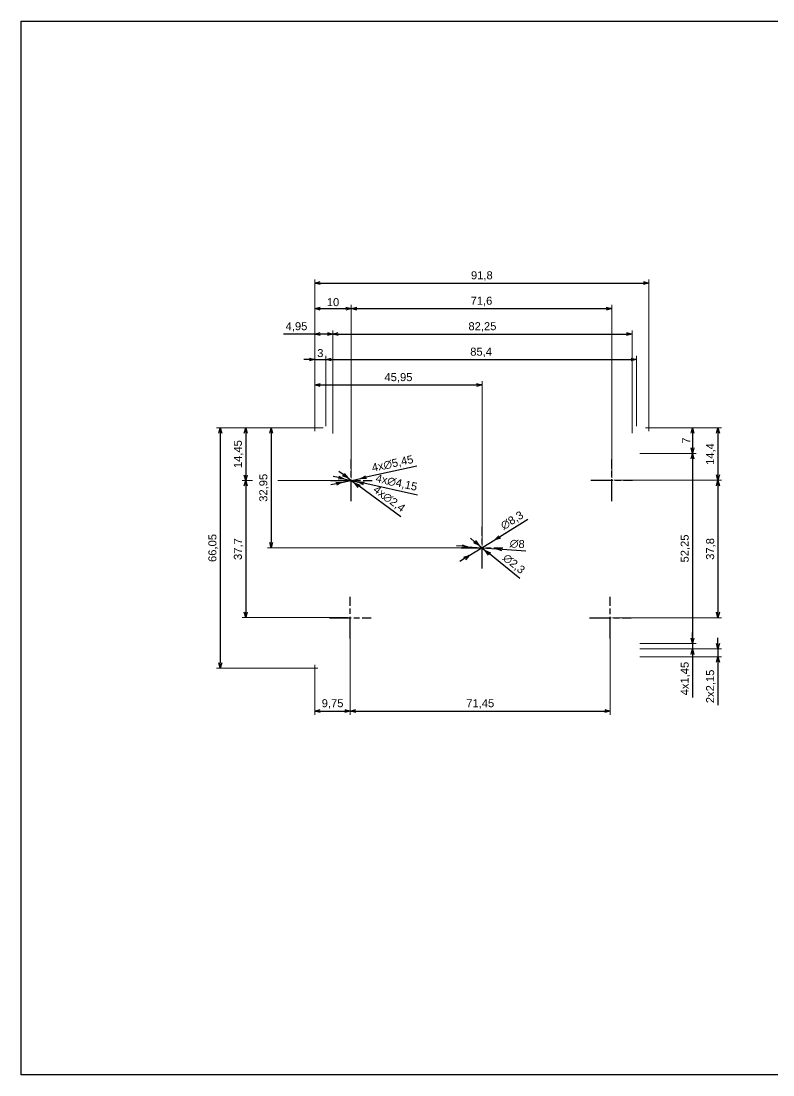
# Paper-space layout 'Cover' of a CAD drawing. Header units: millimetres. Extents: x 0 to 413, y 1 to 290.
# Drawn here: x 0.2 to 206.8, y 0.5 to 290.2 of the extents above; entities that cross this region are included whole.
import ezdxf

# ---------------------------------------------------------------- set-up
doc = ezdxf.new("R2010")
doc.units = ezdxf.units.MM
doc.linetypes.add('ACAD_ISO10W100', pattern=[18, 12, -3, 0, -3])
doc.linetypes.add('AM_ISO08W050x2', pattern=[9, 6, -0.75, 1.5, -0.75])
doc.layers.add('MD_Annotation', color=7, linetype='Continuous', lineweight=25)
doc.layers.add('MD_Axes', color=7, linetype='ACAD_ISO10W100', lineweight=25)
doc.layers.add('Tabelka', color=7, linetype='Continuous')
doc.styles.get("Standard").update_dxf_attribs({"font": 'arial.ttf'})
doc.dimstyles.new('ISO-25', dxfattribs={"dimtxt": 2.2, "dimasz": 1.5, "dimexe": 1, "dimexo": 0.625, "dimtad": 1, "dimrnd": 0.05, "dimtxsty": 'Standard', "dimblk": 'OPEN30', "dimcen": 2.5, "dimadec": 0, "dimazin": 0, "dimtfac": 1, "dimtmove": 0, "dimatfit": 3, "dimfxl": 1, "dimlwe": 18, "dimarcsym": 0})

# ---------------------------------------------------------------- blocks, each defined once
blk = doc.blocks.new('_Open30')
at = {"color": 0, "linetype": 'ByBlock', "lineweight": -2}
for p, q in [((-1, 0.27), (0, 0)), ((0, 0), (-1, -0.27)), ((0, 0), (-1, 0))]:
    blk.add_line(p, q, dxfattribs=at)
blk = doc.blocks.new('*D58')
at = {"layer": 'Defpoints', "color": 0, "transparency": 16777216}
for p in [(172.75, 218.17), (80.95, 176.88), (172.75, 176.88)]:
    blk.add_point(p, dxfattribs=at)
at = {"layer": 'MD_Annotation', "color": 0, "lineweight": 18, "transparency": 16777216}
for p, q in [((80.95, 177.51), (80.95, 219.17)), ((172.75, 177.51), (172.75, 219.17))]:
    blk.add_line(p, q, dxfattribs=at)
at = {"layer": 'MD_Annotation', "color": 0, "lineweight": -2, "transparency": 16777216}
blk.add_line((82.45, 218.17), (171.25, 218.17), dxfattribs=at)
at = {"layer": 'MD_Annotation', "color": 0, "lineweight": -2, "transparency": 16777216, "xscale": 1.5, "yscale": 1.5, "zscale": 1.5, "rotation": 180}
blk.add_blockref('_Open30', (80.95, 218.17), dxfattribs=at)
at = {"layer": 'MD_Annotation', "color": 0, "lineweight": -2, "transparency": 16777216, "xscale": 1.5, "yscale": 1.5, "zscale": 1.5}
blk.add_blockref('_Open30', (172.75, 218.17), dxfattribs=at)
at = {"layer": 'MD_Annotation', "color": 0, "transparency": 16777216, "insert": (126.85, 220.12), "char_height": 2.2, "attachment_point": 5}
blk.add_mtext('91,8', dxfattribs=at)
blk = doc.blocks.new('*D59')
at = {"layer": 'Defpoints', "color": 0, "transparency": 16777216}
for p in [(83.95, 197.17), (80.95, 176.88), (83.95, 178.17)]:
    blk.add_point(p, dxfattribs=at)
at = {"layer": 'MD_Annotation', "color": 0, "lineweight": -2, "transparency": 16777216}
for p, q in [((79.45, 197.17), (77.95, 197.17)), ((80.95, 197.17), (83.95, 197.17)), ((85.45, 197.17), (86.95, 197.17))]:
    blk.add_line(p, q, dxfattribs=at)
at = {"layer": 'MD_Annotation', "color": 0, "lineweight": 18, "transparency": 16777216}
for p, q in [((80.95, 177.51), (80.95, 198.17)), ((83.95, 178.8), (83.95, 198.17))]:
    blk.add_line(p, q, dxfattribs=at)
at = {"layer": 'MD_Annotation', "color": 0, "lineweight": -2, "transparency": 16777216, "xscale": 1.5, "yscale": 1.5, "zscale": 1.5}
blk.add_blockref('_Open30', (80.95, 197.17), dxfattribs=at)
at = {"layer": 'MD_Annotation', "color": 0, "lineweight": -2, "transparency": 16777216, "xscale": 1.5, "yscale": 1.5, "zscale": 1.5, "rotation": 180}
blk.add_blockref('_Open30', (83.95, 197.17), dxfattribs=at)
at = {"layer": 'MD_Annotation', "color": 0, "transparency": 16777216, "insert": (82.45, 198.92), "char_height": 2.2, "attachment_point": 5}
blk.add_mtext('3', dxfattribs=at)
blk = doc.blocks.new('*D60')
at = {"layer": 'Defpoints', "color": 0, "transparency": 16777216}
for p in [(169.35, 197.17), (83.95, 178.17), (169.35, 178.17)]:
    blk.add_point(p, dxfattribs=at)
at = {"layer": 'MD_Annotation', "color": 0, "lineweight": 18, "transparency": 16777216}
for p, q in [((83.95, 178.8), (83.95, 198.17)), ((169.35, 178.8), (169.35, 198.17))]:
    blk.add_line(p, q, dxfattribs=at)
at = {"layer": 'MD_Annotation', "color": 0, "lineweight": -2, "transparency": 16777216}
blk.add_line((85.45, 197.17), (167.85, 197.17), dxfattribs=at)
at = {"layer": 'MD_Annotation', "color": 0, "lineweight": -2, "transparency": 16777216, "xscale": 1.5, "yscale": 1.5, "zscale": 1.5, "rotation": 180}
blk.add_blockref('_Open30', (83.95, 197.17), dxfattribs=at)
at = {"layer": 'MD_Annotation', "color": 0, "lineweight": -2, "transparency": 16777216, "xscale": 1.5, "yscale": 1.5, "zscale": 1.5}
blk.add_blockref('_Open30', (169.35, 197.17), dxfattribs=at)
at = {"layer": 'MD_Annotation', "color": 0, "transparency": 16777216, "insert": (126.65, 199.12), "char_height": 2.2, "attachment_point": 5}
blk.add_mtext('85,4', dxfattribs=at)
blk = doc.blocks.new('*D61')
at = {"layer": 'Defpoints', "color": 0, "transparency": 16777216}
for p in [(90.96, 211.17), (80.95, 176.88), (90.96, 163.92)]:
    blk.add_point(p, dxfattribs=at)
at = {"layer": 'MD_Annotation', "color": 0, "lineweight": 18, "transparency": 16777216}
for p, q in [((80.95, 177.51), (80.95, 212.17)), ((90.96, 164.55), (90.96, 212.17))]:
    blk.add_line(p, q, dxfattribs=at)
at = {"layer": 'MD_Annotation', "color": 0, "lineweight": -2, "transparency": 16777216}
blk.add_line((82.45, 211.17), (89.46, 211.17), dxfattribs=at)
at = {"layer": 'MD_Annotation', "color": 0, "lineweight": -2, "transparency": 16777216, "xscale": 1.5, "yscale": 1.5, "zscale": 1.5, "rotation": 180}
blk.add_blockref('_Open30', (80.95, 211.17), dxfattribs=at)
at = {"layer": 'MD_Annotation', "color": 0, "lineweight": -2, "transparency": 16777216, "xscale": 1.5, "yscale": 1.5, "zscale": 1.5}
blk.add_blockref('_Open30', (90.96, 211.17), dxfattribs=at)
at = {"layer": 'MD_Annotation', "color": 0, "transparency": 16777216, "insert": (85.95, 212.92), "char_height": 2.2, "attachment_point": 5}
blk.add_mtext('10', dxfattribs=at)
blk = doc.blocks.new('*D62')
at = {"layer": 'Defpoints', "color": 0, "transparency": 16777216}
for p in [(162.55, 211.17), (90.96, 163.92), (162.55, 163.98)]:
    blk.add_point(p, dxfattribs=at)
at = {"layer": 'MD_Annotation', "color": 0, "lineweight": 18, "transparency": 16777216}
for p, q in [((90.96, 164.55), (90.96, 212.17)), ((162.55, 164.61), (162.55, 212.17))]:
    blk.add_line(p, q, dxfattribs=at)
at = {"layer": 'MD_Annotation', "color": 0, "lineweight": -2, "transparency": 16777216}
blk.add_line((92.46, 211.17), (161.05, 211.17), dxfattribs=at)
at = {"layer": 'MD_Annotation', "color": 0, "lineweight": -2, "transparency": 16777216, "xscale": 1.5, "yscale": 1.5, "zscale": 1.5, "rotation": 180}
blk.add_blockref('_Open30', (90.96, 211.17), dxfattribs=at)
at = {"layer": 'MD_Annotation', "color": 0, "lineweight": -2, "transparency": 16777216, "xscale": 1.5, "yscale": 1.5, "zscale": 1.5}
blk.add_blockref('_Open30', (162.55, 211.17), dxfattribs=at)
at = {"layer": 'MD_Annotation', "color": 0, "transparency": 16777216, "insert": (126.75, 213.12), "char_height": 2.2, "attachment_point": 5}
blk.add_mtext('71,6', dxfattribs=at)
blk = doc.blocks.new('*D63')
at = {"layer": 'Defpoints', "color": 0, "transparency": 16777216}
for p in [(85.89, 204.17), (80.95, 176.88), (85.89, 176.2)]:
    blk.add_point(p, dxfattribs=at)
at = {"layer": 'MD_Annotation', "color": 0, "lineweight": -2, "transparency": 16777216}
for p, q in [((80.95, 204.17), (72.38, 204.17)), ((84.39, 204.17), (82.45, 204.17))]:
    blk.add_line(p, q, dxfattribs=at)
at = {"layer": 'MD_Annotation', "color": 0, "lineweight": 18, "transparency": 16777216}
for p, q in [((80.95, 177.51), (80.95, 205.17)), ((85.89, 176.83), (85.89, 205.17))]:
    blk.add_line(p, q, dxfattribs=at)
at = {"layer": 'MD_Annotation', "color": 0, "lineweight": -2, "transparency": 16777216, "xscale": 1.5, "yscale": 1.5, "zscale": 1.5, "rotation": 180}
blk.add_blockref('_Open30', (80.95, 204.17), dxfattribs=at)
at = {"layer": 'MD_Annotation', "color": 0, "lineweight": -2, "transparency": 16777216, "xscale": 1.5, "yscale": 1.5, "zscale": 1.5}
blk.add_blockref('_Open30', (85.89, 204.17), dxfattribs=at)
at = {"layer": 'MD_Annotation', "color": 0, "transparency": 16777216, "insert": (75.91, 206.12), "char_height": 2.2, "attachment_point": 5}
blk.add_mtext('4,95', dxfattribs=at)
blk = doc.blocks.new('*D64')
at = {"layer": 'Defpoints', "color": 0, "transparency": 16777216}
for p in [(168.14, 204.17), (85.89, 176.2), (168.14, 176.25)]:
    blk.add_point(p, dxfattribs=at)
at = {"layer": 'MD_Annotation', "color": 0, "lineweight": 18, "transparency": 16777216}
for p, q in [((85.89, 176.83), (85.89, 205.17)), ((168.14, 176.88), (168.14, 205.17))]:
    blk.add_line(p, q, dxfattribs=at)
at = {"layer": 'MD_Annotation', "color": 0, "lineweight": -2, "transparency": 16777216}
blk.add_line((87.39, 204.17), (166.64, 204.17), dxfattribs=at)
at = {"layer": 'MD_Annotation', "color": 0, "lineweight": -2, "transparency": 16777216, "xscale": 1.5, "yscale": 1.5, "zscale": 1.5, "rotation": 180}
blk.add_blockref('_Open30', (85.89, 204.17), dxfattribs=at)
at = {"layer": 'MD_Annotation', "color": 0, "lineweight": -2, "transparency": 16777216, "xscale": 1.5, "yscale": 1.5, "zscale": 1.5}
blk.add_blockref('_Open30', (168.14, 204.17), dxfattribs=at)
at = {"layer": 'MD_Annotation', "color": 0, "transparency": 16777216, "insert": (127.01, 206.12), "char_height": 2.2, "attachment_point": 5}
blk.add_mtext('82,25', dxfattribs=at)
blk = doc.blocks.new('*D65')
at = {"layer": 'Defpoints', "color": 0, "transparency": 16777216}
for p in [(126.92, 190.17), (80.95, 176.88), (126.92, 145.41)]:
    blk.add_point(p, dxfattribs=at)
at = {"layer": 'MD_Annotation', "color": 0, "lineweight": 18, "transparency": 16777216}
for p, q in [((80.95, 177.51), (80.95, 191.17)), ((126.92, 146.04), (126.92, 191.17))]:
    blk.add_line(p, q, dxfattribs=at)
at = {"layer": 'MD_Annotation', "color": 0, "lineweight": -2, "transparency": 16777216}
blk.add_line((82.45, 190.17), (125.42, 190.17), dxfattribs=at)
at = {"layer": 'MD_Annotation', "color": 0, "lineweight": -2, "transparency": 16777216, "xscale": 1.5, "yscale": 1.5, "zscale": 1.5, "rotation": 180}
blk.add_blockref('_Open30', (80.95, 190.17), dxfattribs=at)
at = {"layer": 'MD_Annotation', "color": 0, "lineweight": -2, "transparency": 16777216, "xscale": 1.5, "yscale": 1.5, "zscale": 1.5}
blk.add_blockref('_Open30', (126.92, 190.17), dxfattribs=at)
at = {"layer": 'MD_Annotation', "color": 0, "transparency": 16777216, "insert": (103.93, 192.12), "char_height": 2.2, "attachment_point": 5}
blk.add_mtext('45,95', dxfattribs=at)
blk = doc.blocks.new('*D66')
at = {"layer": 'Defpoints', "color": 0, "transparency": 16777216}
for p in [(82.45, 178.38), (54.95, 112.33), (82.45, 112.33)]:
    blk.add_point(p, dxfattribs=at)
at = {"layer": 'MD_Annotation', "color": 0, "lineweight": 18, "transparency": 16777216}
for p, q in [((81.82, 178.38), (53.95, 178.38)), ((81.82, 112.33), (53.95, 112.33))]:
    blk.add_line(p, q, dxfattribs=at)
at = {"layer": 'MD_Annotation', "color": 0, "lineweight": -2, "transparency": 16777216}
blk.add_line((54.95, 176.88), (54.95, 113.83), dxfattribs=at)
at = {"layer": 'MD_Annotation', "color": 0, "lineweight": -2, "transparency": 16777216, "xscale": 1.5, "yscale": 1.5, "zscale": 1.5}
for p, rotation in [((54.95, 178.38), 90), ((54.95, 112.33), 270)]:
    blk.add_blockref('_Open30', p, dxfattribs=dict(at, rotation=rotation))
at = {"layer": 'MD_Annotation', "color": 0, "transparency": 16777216, "insert": (53, 145.36), "char_height": 2.2, "attachment_point": 5, "rotation": 90}
blk.add_mtext('66,05', dxfattribs=at)
blk = doc.blocks.new('*D67')
at = {"layer": 'Defpoints', "color": 0, "transparency": 16777216}
for p in [(82.45, 178.38), (61.95, 163.92), (90.96, 163.92)]:
    blk.add_point(p, dxfattribs=at)
at = {"layer": 'MD_Annotation', "color": 0, "lineweight": 18, "transparency": 16777216}
for p, q in [((81.82, 178.38), (60.95, 178.38)), ((63.8, 163.92), (60.95, 163.92)), ((90.33, 163.92), (70.82, 163.92))]:
    blk.add_line(p, q, dxfattribs=at)
at = {"layer": 'MD_Annotation', "color": 0, "lineweight": -2, "transparency": 16777216}
blk.add_line((61.95, 176.88), (61.95, 165.42), dxfattribs=at)
at = {"layer": 'MD_Annotation', "color": 0, "lineweight": -2, "transparency": 16777216, "xscale": 1.5, "yscale": 1.5, "zscale": 1.5}
for p, rotation in [((61.95, 178.38), 90), ((61.95, 163.92), 270)]:
    blk.add_blockref('_Open30', p, dxfattribs=dict(at, rotation=rotation))
at = {"layer": 'MD_Annotation', "color": 0, "transparency": 16777216, "insert": (60, 171.15), "char_height": 2.2, "attachment_point": 5, "rotation": 90}
blk.add_mtext('14,45', dxfattribs=at)
blk = doc.blocks.new('*D68')
at = {"layer": 'Defpoints', "color": 0, "transparency": 16777216}
for p in [(90.96, 163.92), (61.95, 126.21), (90.68, 126.21)]:
    blk.add_point(p, dxfattribs=at)
at = {"layer": 'MD_Annotation', "color": 0, "lineweight": 18, "transparency": 16777216}
for p, q in [((63.8, 163.92), (60.95, 163.92)), ((90.33, 163.92), (70.82, 163.92)), ((90.06, 126.21), (60.95, 126.21))]:
    blk.add_line(p, q, dxfattribs=at)
at = {"layer": 'MD_Annotation', "color": 0, "lineweight": -2, "transparency": 16777216}
blk.add_line((61.95, 162.42), (61.95, 127.71), dxfattribs=at)
at = {"layer": 'MD_Annotation', "color": 0, "lineweight": -2, "transparency": 16777216, "xscale": 1.5, "yscale": 1.5, "zscale": 1.5}
for p, rotation in [((61.95, 163.92), 90), ((61.95, 126.21), 270)]:
    blk.add_blockref('_Open30', p, dxfattribs=dict(at, rotation=rotation))
at = {"layer": 'MD_Annotation', "color": 0, "transparency": 16777216, "insert": (60, 145.06), "char_height": 2.2, "attachment_point": 5, "rotation": 90}
blk.add_mtext('37,7', dxfattribs=at)
blk = doc.blocks.new('*D69')
at = {"layer": 'Defpoints', "color": 0, "transparency": 16777216}
for p in [(171.25, 178.38), (162.55, 163.98), (191.75, 163.98)]:
    blk.add_point(p, dxfattribs=at)
at = {"layer": 'MD_Annotation', "color": 0, "lineweight": 18, "transparency": 16777216}
for p, q in [((171.87, 178.38), (192.75, 178.38)), ((163.17, 163.98), (192.75, 163.98))]:
    blk.add_line(p, q, dxfattribs=at)
at = {"layer": 'MD_Annotation', "color": 0, "lineweight": -2, "transparency": 16777216}
blk.add_line((191.75, 176.88), (191.75, 165.48), dxfattribs=at)
at = {"layer": 'MD_Annotation', "color": 0, "lineweight": -2, "transparency": 16777216, "xscale": 1.5, "yscale": 1.5, "zscale": 1.5}
for p, rotation in [((191.75, 178.38), 90), ((191.75, 163.98), 270)]:
    blk.add_blockref('_Open30', p, dxfattribs=dict(at, rotation=rotation))
at = {"layer": 'MD_Annotation', "color": 0, "transparency": 16777216, "insert": (189.8, 171.18), "char_height": 2.2, "attachment_point": 5, "rotation": 90}
blk.add_mtext('14,4', dxfattribs=at)
blk = doc.blocks.new('*D70')
at = {"layer": 'Defpoints', "color": 0, "transparency": 16777216}
for p in [(162.55, 163.98), (162.13, 126.19), (191.75, 126.19)]:
    blk.add_point(p, dxfattribs=at)
at = {"layer": 'MD_Annotation', "color": 0, "lineweight": 18, "transparency": 16777216}
for p, q in [((163.17, 163.98), (192.75, 163.98)), ((162.75, 126.19), (192.75, 126.19))]:
    blk.add_line(p, q, dxfattribs=at)
at = {"layer": 'MD_Annotation', "color": 0, "lineweight": -2, "transparency": 16777216}
blk.add_line((191.75, 162.48), (191.75, 127.69), dxfattribs=at)
at = {"layer": 'MD_Annotation', "color": 0, "lineweight": -2, "transparency": 16777216, "xscale": 1.5, "yscale": 1.5, "zscale": 1.5}
for p, rotation in [((191.75, 163.98), 90), ((191.75, 126.19), 270)]:
    blk.add_blockref('_Open30', p, dxfattribs=dict(at, rotation=rotation))
at = {"layer": 'MD_Annotation', "color": 0, "transparency": 16777216, "insert": (189.8, 145.09), "char_height": 2.2, "attachment_point": 5, "rotation": 90}
blk.add_mtext('37,8', dxfattribs=at)
blk = doc.blocks.new('*D71')
at = {"layer": 'Defpoints', "color": 0, "transparency": 16777216}
for p in [(90.68, 126.21), (80.95, 113.83), (90.68, 100.54)]:
    blk.add_point(p, dxfattribs=at)
at = {"layer": 'MD_Annotation', "color": 0, "lineweight": 18, "transparency": 16777216}
for p, q in [((90.68, 125.58), (90.68, 99.54)), ((80.95, 113.21), (80.95, 99.54))]:
    blk.add_line(p, q, dxfattribs=at)
at = {"layer": 'MD_Annotation', "color": 0, "lineweight": -2, "transparency": 16777216}
blk.add_line((82.45, 100.54), (89.18, 100.54), dxfattribs=at)
at = {"layer": 'MD_Annotation', "color": 0, "lineweight": -2, "transparency": 16777216, "xscale": 1.5, "yscale": 1.5, "zscale": 1.5, "rotation": 180}
blk.add_blockref('_Open30', (80.95, 100.54), dxfattribs=at)
at = {"layer": 'MD_Annotation', "color": 0, "lineweight": -2, "transparency": 16777216, "xscale": 1.5, "yscale": 1.5, "zscale": 1.5}
blk.add_blockref('_Open30', (90.68, 100.54), dxfattribs=at)
at = {"layer": 'MD_Annotation', "color": 0, "transparency": 16777216, "insert": (85.82, 102.49), "char_height": 2.2, "attachment_point": 5}
blk.add_mtext('9,75', dxfattribs=at)
blk = doc.blocks.new('*D72')
at = {"layer": 'Defpoints', "color": 0, "transparency": 16777216}
for p in [(90.68, 126.21), (162.13, 126.19), (162.13, 100.54)]:
    blk.add_point(p, dxfattribs=at)
at = {"layer": 'MD_Annotation', "color": 0, "lineweight": 18, "transparency": 16777216}
for p, q in [((90.68, 125.58), (90.68, 99.54)), ((162.13, 125.57), (162.13, 99.54))]:
    blk.add_line(p, q, dxfattribs=at)
at = {"layer": 'MD_Annotation', "color": 0, "lineweight": -2, "transparency": 16777216}
blk.add_line((92.18, 100.54), (160.63, 100.54), dxfattribs=at)
at = {"layer": 'MD_Annotation', "color": 0, "lineweight": -2, "transparency": 16777216, "xscale": 1.5, "yscale": 1.5, "zscale": 1.5, "rotation": 180}
blk.add_blockref('_Open30', (90.68, 100.54), dxfattribs=at)
at = {"layer": 'MD_Annotation', "color": 0, "lineweight": -2, "transparency": 16777216, "xscale": 1.5, "yscale": 1.5, "zscale": 1.5}
blk.add_blockref('_Open30', (162.13, 100.54), dxfattribs=at)
at = {"layer": 'MD_Annotation', "color": 0, "transparency": 16777216, "insert": (126.41, 102.49), "char_height": 2.2, "attachment_point": 5}
blk.add_mtext('71,45', dxfattribs=at)
blk = doc.blocks.new('*D73')
at = {"layer": 'Defpoints', "color": 0, "transparency": 16777216}
for p in [(83.91, 178.38), (68.95, 145.41), (126.92, 145.41)]:
    blk.add_point(p, dxfattribs=at)
at = {"layer": 'MD_Annotation', "color": 0, "lineweight": 18, "transparency": 16777216}
for p, q in [((83.28, 178.38), (67.95, 178.38)), ((126.29, 145.41), (67.95, 145.41))]:
    blk.add_line(p, q, dxfattribs=at)
at = {"layer": 'MD_Annotation', "color": 0, "lineweight": -2, "transparency": 16777216}
blk.add_line((68.95, 176.88), (68.95, 146.91), dxfattribs=at)
at = {"layer": 'MD_Annotation', "color": 0, "lineweight": -2, "transparency": 16777216, "xscale": 1.5, "yscale": 1.5, "zscale": 1.5}
for p, rotation in [((68.95, 178.38), 90), ((68.95, 145.41), 270)]:
    blk.add_blockref('_Open30', p, dxfattribs=dict(at, rotation=rotation))
at = {"layer": 'MD_Annotation', "color": 0, "transparency": 16777216, "insert": (67, 161.9), "char_height": 2.2, "attachment_point": 5, "rotation": 90}
blk.add_mtext('32,95', dxfattribs=at)
blk = doc.blocks.new('*D74')
at = {"layer": 'Defpoints', "color": 0, "transparency": 16777216}
for p in [(171.25, 178.38), (169.63, 171.36), (184.75, 171.36)]:
    blk.add_point(p, dxfattribs=at)
at = {"layer": 'MD_Annotation', "color": 0, "lineweight": 18, "transparency": 16777216}
for p, q in [((171.87, 178.38), (185.75, 178.38)), ((170.26, 171.36), (185.75, 171.36))]:
    blk.add_line(p, q, dxfattribs=at)
at = {"layer": 'MD_Annotation', "color": 0, "lineweight": -2, "transparency": 16777216}
blk.add_line((184.75, 176.88), (184.75, 172.86), dxfattribs=at)
at = {"layer": 'MD_Annotation', "color": 0, "lineweight": -2, "transparency": 16777216, "xscale": 1.5, "yscale": 1.5, "zscale": 1.5}
for p, rotation in [((184.75, 178.38), 90), ((184.75, 171.36), 270)]:
    blk.add_blockref('_Open30', p, dxfattribs=dict(at, rotation=rotation))
at = {"layer": 'MD_Annotation', "color": 0, "transparency": 16777216, "insert": (183.02, 174.87), "char_height": 2.2, "attachment_point": 5, "rotation": 90}
blk.add_mtext('7', dxfattribs=at)
blk = doc.blocks.new('*D75')
at = {"layer": 'Defpoints', "color": 0, "transparency": 16777216}
for p in [(169.63, 171.36), (169.65, 119.09), (184.75, 119.09)]:
    blk.add_point(p, dxfattribs=at)
at = {"layer": 'MD_Annotation', "color": 0, "lineweight": 18, "transparency": 16777216}
for p, q in [((170.26, 171.36), (185.75, 171.36)), ((170.27, 119.09), (185.75, 119.09))]:
    blk.add_line(p, q, dxfattribs=at)
at = {"layer": 'MD_Annotation', "color": 0, "lineweight": -2, "transparency": 16777216}
blk.add_line((184.75, 169.86), (184.75, 120.59), dxfattribs=at)
at = {"layer": 'MD_Annotation', "color": 0, "lineweight": -2, "transparency": 16777216, "xscale": 1.5, "yscale": 1.5, "zscale": 1.5}
for p, rotation in [((184.75, 171.36), 90), ((184.75, 119.09), 270)]:
    blk.add_blockref('_Open30', p, dxfattribs=dict(at, rotation=rotation))
at = {"layer": 'MD_Annotation', "color": 0, "transparency": 16777216, "insert": (182.8, 145.22), "char_height": 2.2, "attachment_point": 5, "rotation": 90}
blk.add_mtext('52,25', dxfattribs=at)
blk = doc.blocks.new('*D76')
at = {"layer": 'Defpoints', "color": 0, "transparency": 16777216}
for p in [(169.65, 119.09), (169.65, 117.62), (184.75, 117.62)]:
    blk.add_point(p, dxfattribs=at)
at = {"layer": 'MD_Annotation', "color": 0, "lineweight": -2, "transparency": 16777216}
for p, q in [((184.75, 120.59), (184.75, 122.09)), ((184.75, 119.09), (184.75, 117.62)), ((184.75, 116.12), (184.75, 104.3))]:
    blk.add_line(p, q, dxfattribs=at)
at = {"layer": 'MD_Annotation', "color": 0, "lineweight": 18, "transparency": 16777216}
for p, q in [((170.27, 119.09), (185.75, 119.09)), ((170.27, 117.62), (185.75, 117.62))]:
    blk.add_line(p, q, dxfattribs=at)
at = {"layer": 'MD_Annotation', "color": 0, "lineweight": -2, "transparency": 16777216, "xscale": 1.5, "yscale": 1.5, "zscale": 1.5}
for p, rotation in [((184.75, 119.09), 270), ((184.75, 117.62), 90)]:
    blk.add_blockref('_Open30', p, dxfattribs=dict(at, rotation=rotation))
at = {"layer": 'MD_Annotation', "color": 0, "transparency": 16777216, "insert": (182.8, 109.46), "char_height": 2.2, "attachment_point": 5, "rotation": 90}
blk.add_mtext('4x1,45', dxfattribs=at)
blk = doc.blocks.new('*D77')
at = {"layer": 'Defpoints', "color": 0, "transparency": 16777216}
for p in [(169.65, 117.62), (169.65, 115.45), (191.75, 115.45)]:
    blk.add_point(p, dxfattribs=at)
at = {"layer": 'MD_Annotation', "color": 0, "lineweight": -2, "transparency": 16777216}
for p, q in [((191.75, 119.12), (191.75, 120.62)), ((191.75, 117.62), (191.75, 115.45)), ((191.75, 113.95), (191.75, 102.18))]:
    blk.add_line(p, q, dxfattribs=at)
at = {"layer": 'MD_Annotation', "color": 0, "lineweight": 18, "transparency": 16777216}
for p, q in [((170.27, 117.62), (192.75, 117.62)), ((170.27, 115.45), (192.75, 115.45))]:
    blk.add_line(p, q, dxfattribs=at)
at = {"layer": 'MD_Annotation', "color": 0, "lineweight": -2, "transparency": 16777216, "xscale": 1.5, "yscale": 1.5, "zscale": 1.5}
for p, rotation in [((191.75, 117.62), 270), ((191.75, 115.45), 90)]:
    blk.add_blockref('_Open30', p, dxfattribs=dict(at, rotation=rotation))
at = {"layer": 'MD_Annotation', "color": 0, "transparency": 16777216, "insert": (189.8, 107.31), "char_height": 2.2, "attachment_point": 5, "rotation": 90}
blk.add_mtext('2x2,15', dxfattribs=at)
blk = doc.blocks.new('*D78')
at = {"layer": 'Defpoints', "color": 0, "transparency": 16777216}
for p in [(88.29, 163.34), (93.63, 164.5)]:
    blk.add_point(p, dxfattribs=at)
at = {"layer": 'MD_Annotation', "color": 0, "lineweight": -2, "transparency": 16777216}
for p, q in [((108.97, 167.83), (95.09, 164.82)), ((86.82, 163.02), (85.36, 162.71)), ((88.29, 163.34), (93.63, 164.5))]:
    blk.add_line(p, q, dxfattribs=at)
at = {"layer": 'MD_Annotation', "color": 0, "lineweight": -2, "transparency": 16777216, "xscale": 1.5, "yscale": 1.5, "zscale": 1.5}
for p, rotation in [((93.63, 164.5), 192.2517849249809), ((88.29, 163.34), 12.25178492498094)]:
    blk.add_blockref('_Open30', p, dxfattribs=dict(at, rotation=rotation))
at = {"layer": 'MD_Annotation', "color": 0, "transparency": 16777216, "insert": (102.34, 168.42), "char_height": 2.2, "attachment_point": 5, "rotation": 12.2518}
blk.add_mtext('4x∅5,45', dxfattribs=at)
blk = doc.blocks.new('*D79')
at = {"layer": 'Defpoints', "color": 0, "transparency": 16777216}
for p in [(88.94, 164.37), (92.98, 163.47)]:
    blk.add_point(p, dxfattribs=at)
at = {"layer": 'MD_Annotation', "color": 0, "lineweight": -2, "transparency": 16777216}
for p, q in [((87.47, 164.7), (86.01, 165.02)), ((88.94, 164.37), (92.98, 163.47)), ((109.14, 159.88), (94.44, 163.15))]:
    blk.add_line(p, q, dxfattribs=at)
at = {"layer": 'MD_Annotation', "color": 0, "lineweight": -2, "transparency": 16777216, "xscale": 1.5, "yscale": 1.5, "zscale": 1.5}
for p, rotation in [((88.94, 164.37), 347.4674686760469), ((92.98, 163.47), 167.4674686760469)]:
    blk.add_blockref('_Open30', p, dxfattribs=dict(at, rotation=rotation))
at = {"layer": 'MD_Annotation', "color": 0, "transparency": 16777216, "insert": (103.37, 163.19), "char_height": 2.2, "attachment_point": 5, "rotation": 347.4675}
blk.add_mtext('4x∅4,15', dxfattribs=at)
blk = doc.blocks.new('*D80')
at = {"layer": 'Defpoints', "color": 0, "transparency": 16777216}
for p in [(89.99, 164.63), (91.92, 163.21)]:
    blk.add_point(p, dxfattribs=at)
at = {"layer": 'MD_Annotation', "color": 0, "lineweight": -2, "transparency": 16777216}
for p, q in [((88.78, 165.52), (87.58, 166.41)), ((89.99, 164.63), (91.92, 163.21)), ((104.55, 153.91), (93.13, 162.32))]:
    blk.add_line(p, q, dxfattribs=at)
at = {"layer": 'MD_Annotation', "color": 0, "lineweight": -2, "transparency": 16777216, "xscale": 1.5, "yscale": 1.5, "zscale": 1.5}
for p, rotation in [((89.99, 164.63), 323.6433037123244), ((91.92, 163.21), 143.6433037123244)]:
    blk.add_blockref('_Open30', p, dxfattribs=dict(at, rotation=rotation))
at = {"layer": 'MD_Annotation', "color": 0, "transparency": 16777216, "insert": (101.31, 158.76), "char_height": 2.2, "attachment_point": 5, "rotation": 323.6433}
blk.add_mtext('4x∅2,4', dxfattribs=at)
blk = doc.blocks.new('*D81')
at = {"layer": 'Defpoints', "color": 0, "transparency": 16777216}
for p in [(130.45, 147.58), (123.39, 143.25)]:
    blk.add_point(p, dxfattribs=at)
at = {"layer": 'MD_Annotation', "color": 0, "lineweight": -2, "transparency": 16777216}
for p, q in [((139.52, 153.15), (131.72, 148.36)), ((123.39, 143.25), (130.45, 147.58)), ((122.11, 142.46), (120.83, 141.67))]:
    blk.add_line(p, q, dxfattribs=at)
at = {"layer": 'MD_Annotation', "color": 0, "lineweight": -2, "transparency": 16777216, "xscale": 1.5, "yscale": 1.5, "zscale": 1.5}
for p, rotation in [((130.45, 147.58), 211.5625567842013), ((123.39, 143.25), 31.56255678420136)]:
    blk.add_blockref('_Open30', p, dxfattribs=dict(at, rotation=rotation))
at = {"layer": 'MD_Annotation', "color": 0, "transparency": 16777216, "insert": (135.22, 152.84), "char_height": 2.2, "attachment_point": 5, "rotation": 31.5626}
blk.add_mtext('∅8,3', dxfattribs=at)
blk = doc.blocks.new('*D82')
at = {"layer": 'Defpoints', "color": 0, "transparency": 16777216}
for p in [(122.92, 145.72), (130.91, 145.11)]:
    blk.add_point(p, dxfattribs=at)
at = {"layer": 'MD_Annotation', "color": 0, "lineweight": -2, "transparency": 16777216}
for p, q in [((121.43, 145.83), (119.93, 145.95)), ((122.92, 145.72), (130.91, 145.11)), ((138.98, 144.49), (132.41, 144.99))]:
    blk.add_line(p, q, dxfattribs=at)
at = {"layer": 'MD_Annotation', "color": 0, "lineweight": -2, "transparency": 16777216, "xscale": 1.5, "yscale": 1.5, "zscale": 1.5}
for p, rotation in [((122.92, 145.72), 355.6363354856447), ((130.91, 145.11), 175.6363354856447)]:
    blk.add_blockref('_Open30', p, dxfattribs=dict(at, rotation=rotation))
at = {"layer": 'MD_Annotation', "color": 0, "transparency": 16777216, "insert": (136.58, 146.49), "char_height": 2.2, "attachment_point": 5, "rotation": 355.6363}
blk.add_mtext('∅8', dxfattribs=at)
blk = doc.blocks.new('*D83')
at = {"layer": 'Defpoints', "color": 0, "transparency": 16777216}
for p in [(126.03, 146.14), (127.81, 144.68)]:
    blk.add_point(p, dxfattribs=at)
at = {"layer": 'MD_Annotation', "color": 0, "lineweight": -2, "transparency": 16777216}
for p, q in [((124.87, 147.09), (123.71, 148.04)), ((126.03, 146.14), (127.81, 144.68)), ((137.28, 136.93), (128.97, 143.73))]:
    blk.add_line(p, q, dxfattribs=at)
at = {"layer": 'MD_Annotation', "color": 0, "lineweight": -2, "transparency": 16777216, "xscale": 1.5, "yscale": 1.5, "zscale": 1.5}
for p, rotation in [((126.03, 146.14), 320.7184232191352), ((127.81, 144.68), 140.7184232191352)]:
    blk.add_blockref('_Open30', p, dxfattribs=dict(at, rotation=rotation))
at = {"layer": 'MD_Annotation', "color": 0, "transparency": 16777216, "insert": (135.58, 140.89), "char_height": 2.2, "attachment_point": 5, "rotation": 320.7184}
blk.add_mtext('∅2,3', dxfattribs=at)

psp = doc.layouts.new('Cover')

# ---------------------------------------------------------------- linework, layer by layer
at = {"layer": 'MD_Axes', "linetype": 'AM_ISO08W050x2'}
for p, q in [((90.958, 158.192), (90.958, 169.652)), ((162.548, 158.252), (162.548, 169.712)), ((85.228, 163.922), (96.688, 163.922)), ((156.818, 163.982), (168.278, 163.982)), ((126.918, 139.682), (126.918, 151.142)), ((121.188, 145.412), (132.648, 145.412)), ((90.683, 120.477), (90.683, 131.937)), ((162.128, 120.462), (162.128, 131.922)), ((84.953, 126.207), (96.413, 126.207)), ((156.398, 126.192), (167.858, 126.192))]:
    psp.add_line(p, q, dxfattribs=at)
at = {"layer": 'Tabelka'}
psp.add_lwpolyline([(0.22, 290.193), (413.476, 290.193), (413.476, 0.521), (0.22, 0.521)], close=True, dxfattribs=at)

# ---------------------------------------------------------------- dimensions: what is measured, and where the dimension line sits
at = {"layer": 'MD_Annotation'}
for base, p1, p2, angle, picture, middle in [((172.748, 218.174), (80.948, 176.882), (172.748, 176.882), 180, '*D58', (126.848, 220.121)), ((90.958, 211.174), (80.948, 176.882), (90.958, 163.922), 180, '*D61', (85.953, 212.923)), ((162.548, 211.174), (90.958, 163.922), (162.548, 163.982), 180, '*D62', (126.753, 213.121)), ((168.138, 204.174), (85.888, 176.201), (168.138, 176.252), 180, '*D64', (127.013, 206.121)), ((83.948, 197.174), (80.948, 176.882), (83.948, 178.174), 180, '*D59', (82.448, 198.923)), ((169.348, 197.174), (83.948, 178.174), (169.348, 178.174), 180, '*D60', (126.648, 199.121)), ((126.918, 190.174), (80.948, 176.882), (126.918, 145.412), 180, '*D65', (103.933, 192.121)), ((54.948, 112.332), (82.448, 178.382), (82.448, 112.332), 270, '*D66', (53.001, 145.357)), ((61.948, 163.922), (82.448, 178.382), (90.958, 163.922), 270, '*D67', (60.001, 171.152)), ((68.948, 145.412), (83.908, 178.382), (126.918, 145.412), 270, '*D73', (67.001, 161.897)), ((191.748, 163.982), (171.248, 178.382), (162.548, 163.982), 90, '*D69', (189.801, 171.182)), ((184.747910197, 171.357045773), (171.247891489, 178.382045773), (169.632380785, 171.357045773), 90, '*D74', (183.022910197, 174.869545773)), ((184.748, 119.087), (169.632, 171.357), (169.648, 119.087), 90, '*D75', (182.801, 145.222)), ((61.947910197, 126.207045773), (90.957910197, 163.922045773), (90.682910197, 126.207045773), 270, '*D68', (60.000809242, 145.064545773)), ((191.748, 126.192), (162.548, 163.982), (162.128, 126.192), 90, '*D70', (189.801, 145.087))]:
    dim = psp.add_linear_dim(base=base, p1=p1, p2=p2, angle=angle, dimstyle='ISO-25', override={"dimlfac": -1}, dxfattribs=at)
    dim.commit()
    dim.dimension.update_dxf_attribs({"geometry": picture, "text_midpoint": middle})
dim = psp.add_linear_dim(base=(85.888, 204.174), p1=(80.948, 176.882), p2=(85.888, 176.201), angle=180, dimstyle='ISO-25', override={"dimlfac": -1}, dxfattribs=at)
dim.commit()
dim.dimension.update_dxf_attribs({"geometry": '*D63', "text_midpoint": (75.913, 204.174), "dimtype": 160})
dim = psp.add_diameter_dim_2p(p1=(88.29, 163.343), p2=(93.626, 164.501), text='4x<>', dimstyle='ISO-25', override={"dimlfac": -1}, dxfattribs=at)
dim.commit()
dim.dimension.update_dxf_attribs({"geometry": '*D78', "text_midpoint": (102.766, 166.486)})
for p1, p2, picture, middle in [((88.938, 164.371), (92.978, 163.473), '*D79', (102.94, 161.259)), ((89.991, 164.633), (91.924, 163.211), '*D80', (100.135, 157.167))]:
    dim = psp.add_diameter_dim_2p(p1=p1, p2=p2, text='4x<>', dimstyle='ISO-25', override={"dimlfac": -1}, dxfattribs=at)
    dim.commit()
    dim.dimension.update_dxf_attribs({"geometry": picture, "text_midpoint": middle, "dimtype": 163})
for p1, p2, picture, middle in [((123.39, 143.245), (130.445, 147.579), '*D81', (136.26, 151.151)), ((126.028, 146.14), (127.808, 144.684), '*D83', (134.322, 139.356))]:
    dim = psp.add_diameter_dim_2p(p1=p1, p2=p2, dimstyle='ISO-25', override={"dimlfac": -1}, dxfattribs=at)
    dim.commit()
    dim.dimension.update_dxf_attribs({"geometry": picture, "text_midpoint": middle, "dimtype": 163})
dim = psp.add_diameter_dim_2p(p1=(122.923, 145.717), p2=(130.913, 145.107), dimstyle='ISO-25', override={"dimlfac": -1}, dxfattribs=at)
dim.commit()
dim.dimension.update_dxf_attribs({"geometry": '*D82', "text_midpoint": (136.442, 144.685)})
for base, p1, p2, picture, middle in [((90.682910197, 100.539750288), (80.947910197, 113.831980709), (90.682910197, 126.207045773), '*D71', (85.815410197, 102.486851243)), ((162.127910197, 100.539750288), (90.682910197, 126.207045773), (162.127910197, 126.192045773), '*D72', (126.405410197, 102.486851243))]:
    dim = psp.add_linear_dim(base=base, p1=p1, p2=p2, dimstyle='ISO-25', override={"dimlfac": -1}, dxfattribs=at)
    dim.commit()
    dim.dimension.update_dxf_attribs({"geometry": picture, "text_midpoint": middle})
for base, p1, p2, text, picture, middle in [((184.748, 117.617), (169.648, 119.087), (169.648, 117.617), '4x<>', '*D76', (182.801, 109.459)), ((191.748, 115.447), (169.648, 117.617), (169.648, 115.447), '2x<>', '*D77', (189.801, 107.315))]:
    dim = psp.add_linear_dim(base=base, p1=p1, p2=p2, angle=90, text=text, dimstyle='ISO-25', override={"dimlfac": -1, "dimpost": ''}, dxfattribs=at)
    dim.commit()
    dim.dimension.update_dxf_attribs({"geometry": picture, "text_midpoint": middle})

doc.saveas('drawing.dxf')
